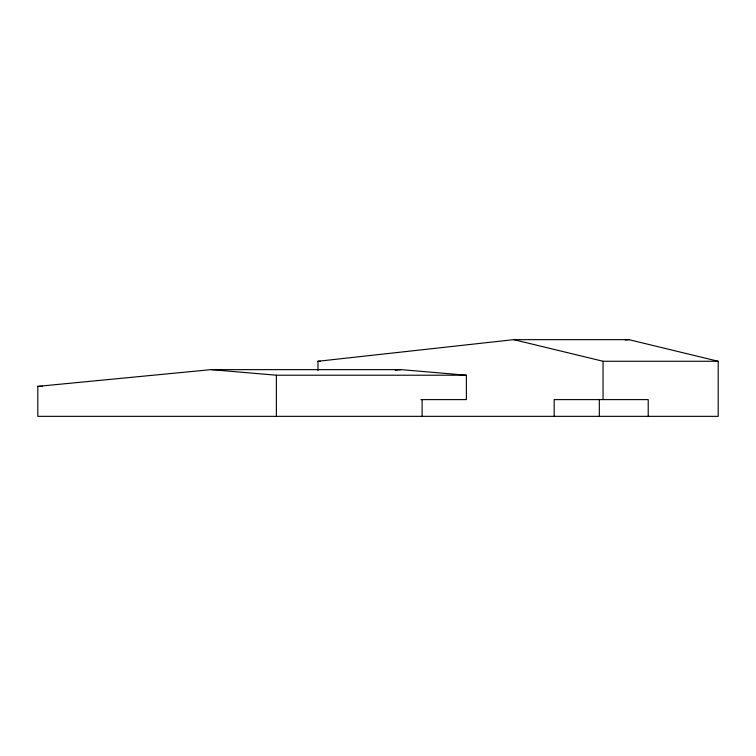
<?xml version="1.0" encoding="UTF-8"?>
<svg xmlns="http://www.w3.org/2000/svg" width="756" height="756" viewBox="0 0 756 756"><rect width="100%" height="100%" fill="white"/><g stroke="black" fill="none" stroke-linecap="round" stroke-linejoin="round"><path stroke-width="1.13" d="M317.993 370.638L317.993 361.264L513.74 339.652L628.888 339.652L718.2 361.264L718.2 416.348L37.8 416.348L37.8 386.363L211.122 369.637L401.115 369.637L466.376 375.212L466.376 399.612L420.922 399.612M625.373 340.039L628.888 339.652M395.265 370.204L401.115 369.637M317.993 361.264L320.336 361.264M513.74 339.652L603.052 361.264L718.2 361.264M211.122 369.637L276.375 375.212L466.376 375.212M37.8 386.363L42.525 386.363M648.223 416.348L648.223 399.612L554.167 399.612L554.167 416.348M603.052 361.264L603.052 399.612M599.328 399.612L599.328 416.348M422.103 399.612L422.103 416.348M276.375 375.212L276.375 416.348"/></g></svg>
